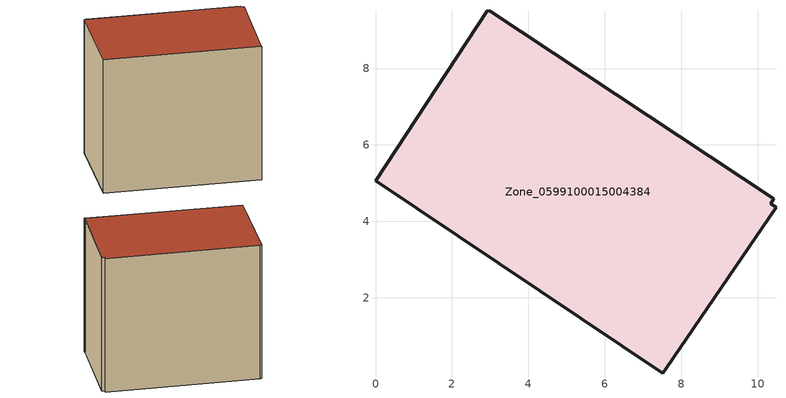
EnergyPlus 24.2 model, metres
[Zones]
Zone_0599100015004384
 floor ground (C_G): 3,9.5 10.43,4.59 10.35,4.46 10.48,4.37 7.61,0.15 7.53,0.03 0,5.07 2.92,9.51 z0.75
 wall outside (C_F): 0,5.07 7.53,0.03 7.61,0.15 10.48,4.37 10.35,4.46 10.43,4.59 3,9.5 2.92,9.51 0,5.07 z0.75:9.05
 roof outside (C_R): 3,9.5 2.92,9.51 0,5.07 7.53,0.03 7.61,0.15 10.48,4.37 10.35,4.46 10.43,4.59 z9.05
[BUILDING]
Pand.0599100015004384: North Axis=0; Terrain=City; Loads Convergence Tolerance Value=0.04; Temperature Convergence Tolerance Value=0.4; Solar Distribution=FullExterior; Maximum Number of Warmup Days=25; Minimum Number of Warmup Days=1
[Site:Location]
Rotterdam.The.Hague.AP_ZH_NLD Design_Conditions: Latitude=51.96; Longitude=4.45; Time Zone=1; Elevation=-4.5
[SITE:GROUNDTEMPERATURE:BUILDINGSURFACE]
18, 18, 18, 18, 18, 18, 18, 18, 18, 18, 18, 18
[MATERIAL] Thermal Absorptance=0.9; Solar Absorptance=0.7; Visible Absorptance=0.7
Name | Roughness | Thickness | Conductivity | Density | Specific Heat
G.TI.1975-1991 | MediumSmooth | 0.15 | 0.288461 | 540 | 1210
F.TI.1975-1991 | Rough | 0.3 | 0.230769 | 1920 | 840
R.TI.1975-1991 | MediumRough | 0.2 | 0.153846 | 1500 | 1000
[CONSTRUCTION]
C_G: G.TI.1975-1991
C_F: F.TI.1975-1991
C_R: R.TI.1975-1991
[ZONE]
Zone_0599100015004384: Type=1; Multiplier=1; Ceiling Height=Autocalculate; Volume=Autocalculate; Floor Area=autocalculate; Part of Total Floor Area=Yes
[ZONEINFILTRATION:DESIGNFLOWRATE]
Infil_Zone_0599100015004384: Zone or ZoneList or Space or SpaceList=Zone_0599100015004384; Schedule=AlwaysOn; Design Flow Rate Calculation Method=Flow/Area; Flow Rate per Floor Area=0.003; Constant Term Coefficient=1; Temperature Term Coefficient=0; Velocity Term Coefficient=0; Velocity Squared Term Coefficient=0
[HVACTEMPLATE:ZONE:IDEALLOADSAIRSYSTEM]
Zone_0599100015004384: Maximum Heating Supply Air Temperature=50; Minimum Cooling Supply Air Temperature=13; Maximum Heating Supply Air Humidity Ratio=0.0156; Minimum Cooling Supply Air Humidity Ratio=0.0077; Heating Limit=NoLimit; Cooling Limit=NoLimit; Dehumidification Control Type=ConstantSensibleHeatRatio; Cooling Sensible Heat Ratio=0.7; Dehumidification Setpoint=60; Humidification Control Type=None; Humidification Setpoint=30; Outdoor Air Method=None; Outdoor Air Flow Rate per Person=0.00944; Outdoor Air Flow Rate per Zone Floor Area=0; Outdoor Air Flow Rate per Zone=0; Demand Controlled Ventilation Type=None; Outdoor Air Economizer Type=NoEconomizer; Heat Recovery Type=None; Sensible Heat Recovery Effectiveness=0.7; Latent Heat Recovery Effectiveness=0.65
[ZONECONTROL:THERMOSTAT]
ThermostatControl_Zone_0599100015004384: Zone or ZoneList=Zone_0599100015004384; Control Type Schedule=DualSetpointControlType; Control 1=Thermostat_Zone_0599100015004384; Temperature Difference Between Cutout And Setpoint=0
[THERMOSTATSETPOINT:DUALSETPOINT]
Thermostat_Zone_0599100015004384: Heating Setpoint Temperature Schedule=HeatingSetpoint_Zone_0599100015004384; Cooling Setpoint Temperature Schedule=CoolingSetpoint_Zone_0599100015004384
[SCHEDULE:COMPACT]
HeatingSetpoint_Zone_0599100015004384: Through: 12/31, For: AllDays, Until: 24:00, 21
CoolingSetpoint_Zone_0599100015004384: Through: 12/31, For: AllDays, Until: 24:00, 24
DualSetpointControlType: Through: 12/31, For: AllDays, Until: 24:00, 4
AlwaysOn: Through: 12/31, For: AllDays, Until: 24:00, 1
